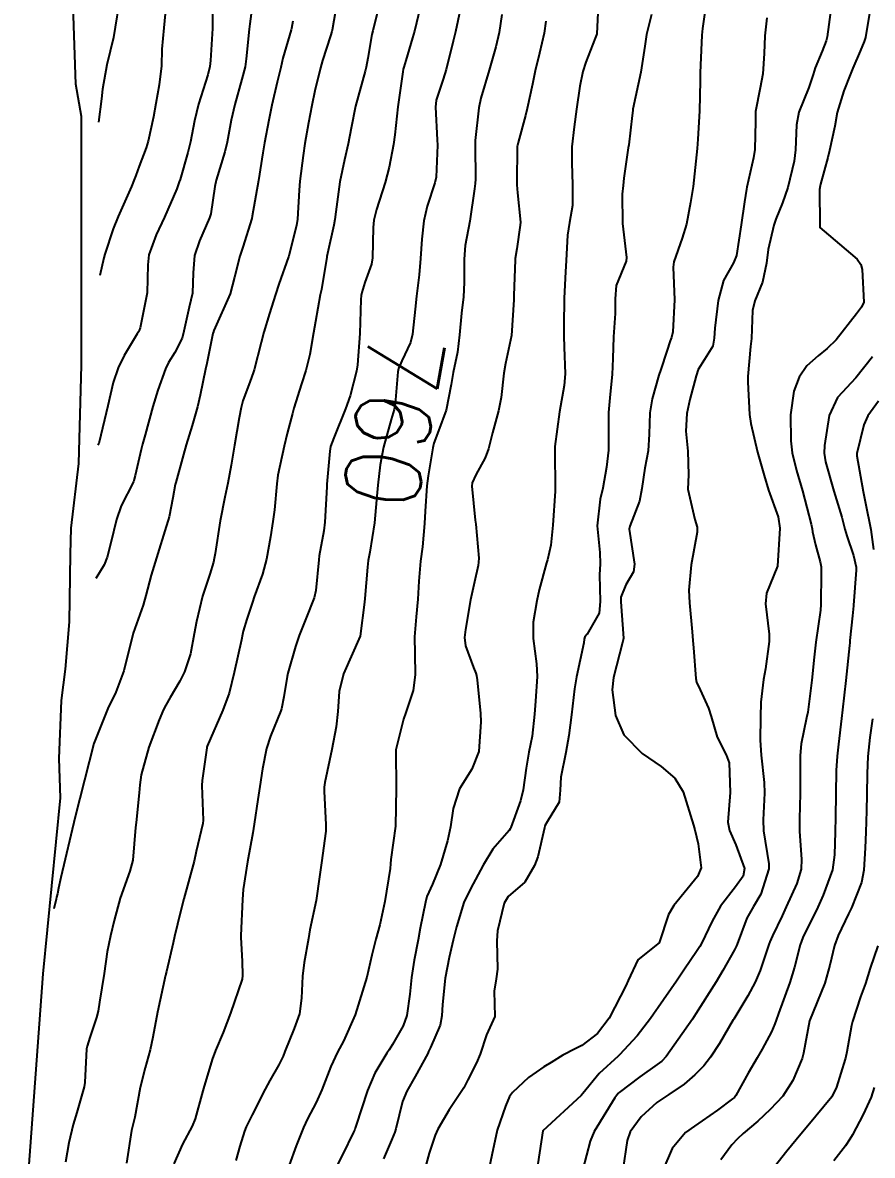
# Model space of a CAD drawing. Header units: metres. Extents: x 318500 to 325275, y 7408834 to 7428799.
# Drawn here: x 319720.7 to 319765.6, y 7411443 to 7411502.9 of the extents above; entities that cross this region are included whole.
import ezdxf
from ezdxf.enums import TextEntityAlignment as Align

# ---------------------------------------------------------------- set-up
doc = ezdxf.new("R2010")
doc.units = ezdxf.units.M
doc.header["$MEASUREMENT"] = 0
for name, color, linetype in [('Area', 45, 'Continuous'), ('Cotas', 45, 'Continuous'), ('Curvas de Nivel 1m', 11, 'Continuous'), ('Curvas de Nivel 5m', 15, 'Continuous')]:
    doc.layers.add(name, color=color, linetype=linetype)
doc.styles.add('Style-STANDARD', font='STANDARD.shx')

msp = doc.modelspace()

# ---------------------------------------------------------------- linework, layer by layer
at = {"layer": 'Area'}
msp.add_lwpolyline([(319720.744, 7411437.703), (319721.834, 7411452.593), (319722.753, 7411461.885), (319722.677, 7411463.971), (319722.79, 7411467.027), (319723.011, 7411468.694), (319723.213, 7411471.198), (319723.281, 7411474.767), (319723.316, 7411476.142), (319723.716, 7411479.561), (319723.85, 7411484.749), (319723.85, 7411497.896), (319723.562, 7411499.602), (319723.41, 7411503.726)], dxfattribs=at)
at = {"layer": 'Curvas de Nivel 1m', "flags": 128}
for points, elevation in [([(319730.764, 7411504.543), (319730.778, 7411502.778), (319730.772, 7411502.542), (319730.674, 7411500.854), (319730.644, 7411500.543), (319730.534, 7411500.102), (319730.036, 7411498.549), (319729.826, 7411497.672), (319729.618, 7411496.553), (319729.481, 7411495.995), (319729.06, 7411494.558), (319729.024, 7411494.434), (319728.895, 7411494.066), (319728.244, 7411492.57), (319727.8, 7411491.642), (319727.411, 7411490.582), (319727.364, 7411490.061), (319727.316, 7411488.583), (319726.948, 7411486.734), (319726.898, 7411486.589), (319726.867, 7411486.521), (319726.797, 7411486.413), (319726.109, 7411485.271), (319725.784, 7411484.605), (319725.533, 7411483.834), (319725.246, 7411482.612), (319724.784, 7411480.683), (319724.767, 7411480.619), (319724.755, 7411480.584), (319724.72, 7411480.52)], 766), ([(319737.383, 7411504.106), (319737.095, 7411502.459), (319737.081, 7411502.387), (319737.006, 7411502.161), (319736.591, 7411500.859), (319736.484, 7411500.465), (319736.193, 7411499.243), (319736.019, 7411498.469), (319735.851, 7411497.566), (319735.665, 7411496.473), (319735.561, 7411495.832), (319735.396, 7411494.475), (319735.363, 7411494.007), (319735.277, 7411492.476), (319735.222, 7411492.129), (319734.853, 7411490.665), (319734.811, 7411490.52), (319734.797, 7411490.481), (319734.289, 7411489.027), (319734.114, 7411488.491), (319733.794, 7411487.479), (319733.492, 7411486.5), (319733.345, 7411485.948), (319732.979, 7411484.507), (319732.929, 7411484.346), (319732.761, 7411483.906), (319732.385, 7411482.875), (319732.292, 7411482.517), (319732.191, 7411481.975), (319731.941, 7411480.522), (319731.757, 7411479.472), (319731.579, 7411478.527), (319731.428, 7411477.779), (319731.181, 7411476.532), (319730.915, 7411474.808), (319730.87, 7411474.537), (319730.824, 7411474.351), (319730.628, 7411473.71), (319730.34, 7411472.817), (319730.254, 7411472.544), (319729.927, 7411471.21), (319729.811, 7411470.548), (319729.611, 7411469.508), (319729.289, 7411468.553), (319729.049, 7411468.059), (319728.539, 7411467.187), (319728.307, 7411466.79), (319728.193, 7411466.565), (319727.957, 7411466.004), (319727.413, 7411464.576), (319727.006, 7411463.103), (319726.932, 7411462.583), (319726.895, 7411462.162), (319726.735, 7411460.586), (319726.716, 7411460.316), (319726.565, 7411458.588), (319726.414, 7411458.02), (319725.901, 7411456.597), (319725.582, 7411455.401), (319725.382, 7411454.605), (319725.211, 7411453.753), (319725.047, 7411452.609), (319724.807, 7411451.095), (319724.727, 7411450.614), (319724.653, 7411450.276), (319724.299, 7411449.232), (319724.146, 7411448.767), (319724.119, 7411448.622), (319724.039, 7411446.847), (319724.002, 7411446.623), (319723.605, 7411445.268), (319723.418, 7411444.628), (319723.188, 7411443.667), (319723.003, 7411442.632)], 763), ([(319725.824, 7411503.812), (319725.631, 7411502.611), (319725.545, 7411502.069), (319725.192, 7411500.617), (319724.967, 7411499.344), (319724.91, 7411498.833), (319724.75, 7411497.6)], 768), ([(319739.607, 7411503.845), (319739.249, 7411502.426), (319739.204, 7411502.23), (319738.988, 7411500.97), (319738.902, 7411500.51), (319738.884, 7411500.431), (319738.843, 7411500.297), (319738.34, 7411498.439), (319738.105, 7411497.28), (319737.95, 7411496.445), (319737.755, 7411495.61), (319737.51, 7411494.451), (319737.287, 7411492.857), (319737.234, 7411492.455), (319737.181, 7411492.15), (319736.853, 7411490.648), (319736.817, 7411490.493), (319736.813, 7411490.46), (319736.529, 7411488.758), (319736.475, 7411488.463), (319736.212, 7411487.06), (319736.107, 7411486.467), (319735.926, 7411485.325), (319735.71, 7411484.471), (319735.473, 7411483.759), (319735.084, 7411482.477), (319735.009, 7411482.205), (319734.727, 7411481.135), (319734.572, 7411480.482), (319734.233, 7411478.95), (319734.17, 7411478.488), (319734.053, 7411477.106), (319733.974, 7411476.49), (319733.849, 7411475.689), (319733.633, 7411474.495), (319733.411, 7411473.715), (319732.978, 7411472.504), (319732.884, 7411472.228), (319732.592, 7411471.34), (319732.402, 7411470.693), (319732.359, 7411470.513), (319732.304, 7411470.241), (319731.93, 7411468.519), (319731.653, 7411467.414), (319731.322, 7411466.528), (319730.501, 7411464.614), (319730.478, 7411464.562), (319730.472, 7411464.54), (319730.224, 7411462.801), (319730.211, 7411462.543), (319730.277, 7411460.717), (319730.259, 7411460.542), (319729.923, 7411459.05), (319729.807, 7411458.546), (319729.513, 7411457.444), (319729.265, 7411456.551), (319729.085, 7411455.858), (319728.773, 7411454.556), (319728.699, 7411454.223), (319728.342, 7411452.72), (319728.31, 7411452.591), (319728.305, 7411452.561), (319728.293, 7411452.514), (319727.877, 7411450.567), (319727.629, 7411449.241), (319727.49, 7411448.572), (319727.223, 7411447.628), (319726.948, 7411446.58), (319726.676, 7411445.016), (319726.57, 7411444.585), (319726.504, 7411444.318), (319726.233, 7411442.59)], 762), ([(319751.184, 7411504.122), (319751.087, 7411502.269), (319751.074, 7411502.204), (319751.007, 7411502.037), (319750.502, 7411500.762), (319750.35, 7411500.279), (319750.183, 7411499.493), (319750.007, 7411498.284), (319749.885, 7411497.346), (319749.771, 7411496.287), (319749.763, 7411495.442), (319749.811, 7411494.286), (319749.794, 7411493.192), (319749.644, 7411492.289), (319749.533, 7411491.627), (319749.462, 7411490.291), (319749.44, 7411489.692), (319749.363, 7411488.292), (319749.338, 7411486.825), (319749.345, 7411486.292), (319749.369, 7411485.714), (319749.42, 7411484.29), (319749.365, 7411483.687), (319749.116, 7411482.294), (319748.875, 7411480.451), (319748.867, 7411480.298), (319748.867, 7411480.149), (319748.889, 7411478.297), (319748.88, 7411478.104), (319748.757, 7411476.299), (319748.649, 7411475.249), (319748.483, 7411474.46), (319748.427, 7411474.302), (319748.044, 7411472.881), (319747.923, 7411472.307), (319747.72, 7411471.182), (319747.732, 7411470.308), (319747.905, 7411468.968), (319747.927, 7411468.306), (319747.842, 7411467.005), (319747.8, 7411466.307), (319747.664, 7411465.157), (319747.495, 7411464.31), (319747.348, 7411463.455), (319747.188, 7411462.313), (319747.048, 7411461.737), (319746.548, 7411460.319), (319746.517, 7411460.252), (319746.448, 7411460.16), (319745.592, 7411459.173), (319745.088, 7411458.34), (319744.407, 7411457.087), (319744.066, 7411456.355), (319743.668, 7411455.073), (319743.495, 7411454.363), (319743.278, 7411453.445), (319743.076, 7411452.369), (319742.927, 7411450.972), (319742.893, 7411450.371), (319742.813, 7411449.872), (319742.295, 7411448.694), (319742.193, 7411448.48), (319742.149, 7411448.381), (319741.489, 7411447.17), (319741.044, 7411446.392), (319740.811, 7411445.838), (319740.459, 7411444.398), (319740.409, 7411444.226), (319740.231, 7411443.803), (319739.809, 7411442.813)], 757), ([(319728.279, 7411503.313), (319728.198, 7411502.572), (319728.105, 7411501.461), (319728.078, 7411500.574), (319727.967, 7411499.572), (319727.789, 7411498.578), (319727.655, 7411497.874), (319727.376, 7411496.583), (319727.271, 7411496.239), (319726.91, 7411495.268), (319726.72, 7411494.775), (319726.652, 7411494.594), (319726.495, 7411494.195), (319725.789, 7411492.606), (319725.522, 7411491.958), (319725.085, 7411490.616), (319725.036, 7411490.428), (319724.83, 7411489.5)], 767), ([(319741.759, 7411503.663), (319741.445, 7411502.396), (319741.351, 7411502.05), (319740.987, 7411500.852), (319740.883, 7411500.5), (319740.859, 7411500.402), (319740.831, 7411500.255), (319740.58, 7411498.406), (319740.419, 7411496.927), (319740.347, 7411496.409), (319740.11, 7411495.214), (319739.897, 7411494.415), (319739.449, 7411492.985), (319739.303, 7411492.424), (319739.267, 7411492.031), (319739.229, 7411490.424), (319739.175, 7411490.095), (319738.831, 7411489.13), (319738.663, 7411488.592), (319738.628, 7411488.433), (319738.612, 7411488.227), (319738.567, 7411486.433), (319738.437, 7411484.773), (319738.382, 7411484.436), (319738.054, 7411483.137), (319737.813, 7411482.444), (319737.181, 7411480.91), (319737.021, 7411480.455), (319736.971, 7411480.201), (319736.827, 7411478.458), (319736.816, 7411478.33), (319736.716, 7411476.459), (319736.655, 7411476.003), (319736.42, 7411474.684), (319736.391, 7411474.462), (319736.239, 7411472.84), (319736.15, 7411472.465), (319735.717, 7411471.345), (319735.366, 7411470.472), (319735.155, 7411469.893), (319734.761, 7411468.478), (319734.729, 7411468.307), (319734.541, 7411467.234), (319734.423, 7411466.59), (319734.39, 7411466.482), (319733.846, 7411465.154), (319733.632, 7411464.493), (319733.415, 7411463.422), (319733.275, 7411462.498), (319733.169, 7411461.8), (319732.971, 7411460.502), (319732.901, 7411460.045), (319732.628, 7411458.507), (319732.405, 7411457.046), (319732.359, 7411456.511), (319732.272, 7411454.611), (319732.272, 7411454.511), (319732.351, 7411453.263), (319732.371, 7411452.51), (319732.338, 7411452.31), (319731.734, 7411450.519), (319731.34, 7411449.489), (319730.934, 7411448.53), (319730.759, 7411448.057), (319730.296, 7411446.539), (319730.259, 7411446.413), (319729.857, 7411444.931), (319729.7, 7411444.545), (319729.185, 7411443.591), (319728.732, 7411442.555)], 761), ([(319746.071, 7411503.288), (319745.919, 7411502.336), (319745.754, 7411501.584), (319745.403, 7411500.344), (319744.965, 7411498.86), (319744.855, 7411498.352), (319744.667, 7411496.621), (319744.663, 7411496.354), (319744.68, 7411494.577), (319744.657, 7411494.354), (319744.615, 7411494.072), (319744.375, 7411492.358), (319744.138, 7411491.084), (319744.072, 7411490.362), (319744.077, 7411489.116), (319744.04, 7411488.362), (319743.943, 7411487.494), (319743.836, 7411486.364), (319743.718, 7411485.434), (319743.499, 7411484.369), (319743.391, 7411483.74), (319743.119, 7411482.374), (319742.729, 7411481.281), (319742.48, 7411480.625), (319742.42, 7411480.383), (319742.173, 7411478.91), (319742.113, 7411478.386), (319742.015, 7411477.041), (319741.98, 7411476.387), (319741.874, 7411475.162), (319741.765, 7411474.389), (319741.678, 7411473.336), (319741.633, 7411472.39), (319741.533, 7411471.454), (319741.454, 7411470.391), (319741.464, 7411469.498), (319741.483, 7411468.391), (319741.376, 7411467.563), (319740.989, 7411466.395), (319740.872, 7411466.049), (319740.502, 7411464.56), (319740.472, 7411464.429), (319740.467, 7411464.4), (319740.467, 7411464.368), (319740.48, 7411462.4), (319740.45, 7411460.4), (319740.199, 7411458.627), (319740.181, 7411458.404), (319740.164, 7411458.15), (319739.885, 7411456.408), (319739.62, 7411455.173), (319739.41, 7411454.414), (319739.206, 7411453.569), (319738.929, 7411452.421), (319738.32, 7411450.43), (319737.702, 7411449.036), (319737.392, 7411448.443), (319737.029, 7411447.698), (319736.552, 7411446.456), (319736.253, 7411445.798), (319735.79, 7411444.919), (319735.586, 7411444.467), (319735.196, 7411443.5), (319734.821, 7411442.474)], 759), ([(319753.972, 7411503.285), (319753.714, 7411502.233), (319753.621, 7411501.613), (319753.411, 7411500.236), (319752.996, 7411498.275), (319752.992, 7411498.24), (319752.989, 7411498.21), (319752.955, 7411497.939), (319752.775, 7411496.399), (319752.75, 7411496.243), (319752.517, 7411494.634), (319752.476, 7411494.246), (319752.434, 7411493.786), (319752.45, 7411492.246), (319752.655, 7411490.441), (319752.633, 7411490.243), (319752.119, 7411488.962), (319752.061, 7411488.251), (319752.053, 7411487.492), (319751.974, 7411486.252), (319751.93, 7411485.106), (319751.903, 7411484.253), (319751.793, 7411483.216), (319751.703, 7411482.256), (319751.713, 7411481.238), (319751.708, 7411480.255), (319751.601, 7411479.362), (319751.403, 7411478.259), (319751.27, 7411477.672), (319751.11, 7411476.263), (319751.244, 7411474.859), (319751.264, 7411474.261), (319751.224, 7411473.668), (319751.268, 7411472.26), (319751.209, 7411471.653), (319750.584, 7411470.538), (319750.463, 7411470.391), (319750.421, 7411470.272), (319750.394, 7411470.089), (319750.02, 7411468.278), (319749.915, 7411467.644), (319749.755, 7411466.282), (319749.61, 7411465.187), (319749.454, 7411464.286), (319749.188, 7411462.991), (319749.144, 7411462.29), (319749.1, 7411461.661), (319748.455, 7411460.628), (319748.347, 7411460.406), (319748.32, 7411460.301), (319747.962, 7411458.77), (319747.801, 7411458.306), (319747.288, 7411457.435), (319746.403, 7411456.668), (319746.186, 7411456.323), (319745.843, 7411454.863), (319745.795, 7411454.329), (319745.842, 7411452.834), (319745.771, 7411452.329), (319745.67, 7411451.666), (319745.697, 7411450.329), (319745.266, 7411449.375), (319744.929, 7411448.34), (319744.736, 7411447.891), (319744.27, 7411446.992), (319744.051, 7411446.565), (319743.919, 7411446.355), (319743.282, 7411445.396), (319742.688, 7411444.373), (319742.546, 7411444.064), (319742.221, 7411443.116), (319742.063, 7411442.53)], 756), ([(319760.067, 7411503.107), (319759.967, 7411502.15), (319759.925, 7411501.222), (319759.863, 7411500.151), (319759.715, 7411499.411), (319759.481, 7411498.155), (319759.465, 7411497.642), (319759.443, 7411496.155), (319759.375, 7411495.704), (319759.024, 7411494.159), (319759.005, 7411494.053), (319758.892, 7411493.377), (319758.709, 7411492.163), (319758.476, 7411490.546), (319758.309, 7411490.168), (319757.779, 7411489.233), (319757.505, 7411488.18), (319757.328, 7411486.705), (319757.293, 7411486.183), (319757.211, 7411485.767), (319756.783, 7411485.06), (319756.447, 7411484.523), (319756.333, 7411484.197), (319756.005, 7411482.947), (319755.848, 7411482.203), (319755.795, 7411481.268), (319755.9, 7411480.202), (319755.936, 7411478.967), (319755.894, 7411478.202), (319756.27, 7411476.592), (319756.395, 7411476.194), (319756.387, 7411475.924), (319756.069, 7411474.199), (319755.958, 7411472.862), (319755.984, 7411472.199), (319756.12, 7411470.664), (319756.17, 7411470.196), (319756.205, 7411469.825), (319756.326, 7411468.194), (319756.364, 7411467.999), (319756.551, 7411467.597), (319756.987, 7411466.633), (319757.135, 7411466.181), (319757.441, 7411465.103), (319757.918, 7411464.169), (319758.074, 7411463.744), (319758.138, 7411462.165), (319758.01, 7411460.613), (319758.096, 7411460.165), (319758.439, 7411459.398), (319758.886, 7411458.155), (319758.828, 7411457.744), (319758.41, 7411457.196), (319757.622, 7411456.172), (319757.188, 7411455.378), (319756.615, 7411454.186), (319756.527, 7411454.028), (319756.364, 7411453.776), (319755.714, 7411452.835), (319755.291, 7411452.206), (319754.326, 7411450.805), (319754.084, 7411450.461), (319753.924, 7411450.224), (319753.226, 7411449.311), (319752.291, 7411448.31), (319752.255, 7411448.276), (319752.219, 7411448.241), (319751.207, 7411447.325), (319750.353, 7411446.269), (319750.259, 7411446.159), (319748.24, 7411444.3), (319747.974, 7411442.542)], 754), ([(319763.471, 7411503.666), (319763.262, 7411502.106), (319763.212, 7411501.902), (319762.999, 7411501.354), (319762.627, 7411500.474), (319762.518, 7411500.117), (319762.289, 7411499.436), (319761.77, 7411498.128), (319761.632, 7411497.448), (319761.587, 7411496.13), (319761.522, 7411495.53), (319761.179, 7411494.136), (319760.892, 7411493.329), (319760.549, 7411492.478), (319760.441, 7411492.144), (319760.141, 7411490.867), (319760.054, 7411490.148), (319759.851, 7411489.134), (319759.432, 7411488.154), (319759.32, 7411487.649), (319759.269, 7411486.155), (319759.205, 7411485.745), (319759.074, 7411484.157), (319759.074, 7411483.848), (319759.155, 7411482.156), (319759.219, 7411481.672), (319759.586, 7411480.151), (319759.926, 7411478.923), (319760.152, 7411478.145), (319760.669, 7411476.735), (319760.759, 7411476.139), (319760.64, 7411474.14), (319760.061, 7411472.703), (319759.996, 7411472.146), (319760.191, 7411470.539), (319760.201, 7411470.144), (319759.996, 7411468.715), (319759.901, 7411468.147), (319759.751, 7411466.939), (319759.733, 7411466.148), (319759.728, 7411464.931), (319759.78, 7411464.147), (319759.936, 7411462.695), (319759.952, 7411462.145), (319759.885, 7411460.72), (319759.891, 7411460.146), (319760.172, 7411458.394), (319760.17, 7411458.143), (319759.753, 7411456.8), (319759.367, 7411456.15), (319759.011, 7411455.533), (319758.505, 7411454.159), (319758.466, 7411454.061), (319758.366, 7411453.865), (319757.751, 7411452.767), (319757.392, 7411452.174), (319756.323, 7411450.468), (319756.141, 7411450.193), (319755.394, 7411449.114), (319754.747, 7411448.213), (319754.525, 7411447.977), (319754.284, 7411447.795), (319753.362, 7411447.141), (319752.261, 7411446.315), (319752.22, 7411446.281), (319752.19, 7411446.241), (319752.043, 7411446.029), (319750.955, 7411444.259), (319750.744, 7411443.75), (319750.345, 7411442.268)], 753), ([(319765.532, 7411503.575), (319765.281, 7411502.077), (319765.22, 7411501.864), (319764.999, 7411501.352), (319764.62, 7411500.45), (319764.477, 7411500.088), (319764.136, 7411499.257), (319763.785, 7411498.098), (319763.659, 7411497.39), (319763.389, 7411496.103), (319763.297, 7411495.732), (319762.903, 7411494.311), (319762.873, 7411494.138), (319762.865, 7411494.111), (319762.859, 7411494.07), (319762.866, 7411492.11), (319762.879, 7411492.029), (319763.329, 7411491.648), (319764.854, 7411490.355), (319765.041, 7411490.078), (319765.106, 7411489.817), (319765.203, 7411488.076), (319765.079, 7411487.816), (319764.814, 7411487.474), (319763.735, 7411486.096), (319763.268, 7411485.628), (319762.787, 7411485.239), (319762.187, 7411484.711), (319761.783, 7411484.125), (319761.501, 7411483.387), (319761.318, 7411482.131), (319761.345, 7411480.75), (319761.415, 7411480.13), (319761.639, 7411479.194), (319761.955, 7411478.121), (319762.417, 7411476.36), (319762.462, 7411476.113), (319762.486, 7411475.94), (319762.652, 7411475.26), (319762.891, 7411474.355), (319762.938, 7411474.106), (319762.949, 7411473.791), (319762.925, 7411472.105), (319762.901, 7411471.81), (319762.66, 7411470.109), (319762.572, 7411469.324), (319762.452, 7411468.112), (319762.234, 7411466.415), (319762.176, 7411466.115), (319761.887, 7411464.742), (319761.827, 7411464.12), (319761.838, 7411463.464), (319761.832, 7411462.12), (319761.793, 7411460.787), (319761.798, 7411460.12), (319761.899, 7411458.647), (319761.884, 7411458.118), (319761.653, 7411457.362), (319761.103, 7411456.129), (319760.876, 7411455.649), (319760.377, 7411454.595), (319760.229, 7411454.285), (319760.174, 7411454.142), (319759.724, 7411452.772), (319759.454, 7411452.149), (319759.061, 7411451.424), (319758.32, 7411450.194), (319758.299, 7411450.16), (319757.566, 7411448.906), (319757.092, 7411448.178), (319756.738, 7411447.728), (319756.276, 7411447.259), (319755.703, 7411446.764), (319754.897, 7411446.21), (319754.256, 7411445.782), (319753.438, 7411445.039), (319752.846, 7411444.234), (319752.69, 7411443.779), (319752.467, 7411442.237)], 752), ([(319735.017, 7411502.924), (319734.951, 7411502.541), (319734.937, 7411502.481), (319734.498, 7411500.976), (319734.382, 7411500.489), (319734.195, 7411499.714), (319733.908, 7411498.496), (319733.752, 7411497.694), (319733.53, 7411496.501), (319733.445, 7411495.98), (319733.216, 7411494.505), (319732.881, 7411492.63), (319732.85, 7411492.51), (319732.381, 7411490.993), (319732.218, 7411490.519), (319731.948, 7411489.408), (319731.715, 7411488.527), (319730.852, 7411486.591), (319730.827, 7411486.54), (319730.822, 7411486.517), (319730.798, 7411486.421), (319730.477, 7411484.84), (319730.41, 7411484.544), (319730.127, 7411483.169), (319729.984, 7411482.548), (319729.708, 7411481.572), (319729.391, 7411480.553), (319729.238, 7411480.029), (319728.833, 7411478.559), (319728.805, 7411478.442), (319728.678, 7411477.749), (319728.49, 7411476.735), (319728.439, 7411476.563), (319728.324, 7411476.232), (319727.826, 7411474.572), (319727.544, 7411473.658), (319727.25, 7411472.58), (319727.114, 7411472.071), (319726.58, 7411470.59), (319726.084, 7411468.597), (319725.666, 7411467.48), (319725.246, 7411466.609), (319724.502, 7411464.768), (319723.517, 7411460.886), (319722.759, 7411457.672), (319722.646, 7411457.117), (319722.585, 7411456.822), (319722.539, 7411456.639), (319722.51, 7411456.527), (319722.39, 7411456.02)], 764), ([(319748.396, 7411502.929), (319748.299, 7411502.307), (319748.056, 7411501.247), (319747.838, 7411500.311), (319747.68, 7411499.606), (319747.399, 7411498.316), (319747.317, 7411497.954), (319746.933, 7411496.517), (319746.893, 7411496.358), (319746.887, 7411496.321), (319746.858, 7411494.363), (319746.856, 7411494.321), (319746.858, 7411494.279), (319746.895, 7411493.862), (319747.048, 7411492.318), (319747.045, 7411492.151), (319746.859, 7411490.91), (319746.778, 7411490.395), (319746.769, 7411490.321), (319746.708, 7411488.435), (319746.706, 7411488.322), (319746.706, 7411488.209), (319746.584, 7411486.323), (319746.267, 7411484.839), (319746.172, 7411484.329), (319746.028, 7411483.054), (319745.89, 7411482.333), (319745.566, 7411481.175), (319745.357, 7411480.34), (319745.192, 7411479.864), (319744.699, 7411478.96), (319744.506, 7411478.539), (319744.484, 7411478.353), (319744.663, 7411476.556), (319744.688, 7411476.35), (319744.849, 7411474.554), (319744.84, 7411474.347), (319744.809, 7411474.176), (319744.624, 7411473.303), (319744.447, 7411472.518), (319744.414, 7411472.353), (319744.149, 7411470.794), (319744.1, 7411470.357), (319744.147, 7411469.928), (319744.564, 7411468.777), (319744.69, 7411468.477), (319744.729, 7411468.347), (319744.771, 7411468.133), (319744.94, 7411466.344), (319744.957, 7411465.91), (319744.852, 7411464.345), (319744.491, 7411463.412), (319743.836, 7411462.36), (319743.503, 7411461.326), (319743.362, 7411460.366), (319743.191, 7411459.617), (319742.824, 7411458.374), (319742.409, 7411457.325), (319742.111, 7411456.675), (319742.028, 7411456.384), (319741.758, 7411455.008), (319741.638, 7411454.387), (319741.428, 7411453.315), (319741.295, 7411452.39), (319741.207, 7411451.515), (319741.045, 7411450.393), (319740.859, 7411449.848), (319740.297, 7411448.864), (319740.113, 7411448.582), (319739.992, 7411448.404), (319739.354, 7411447.334), (319738.964, 7411446.419), (319738.361, 7411444.548), (319738.322, 7411444.429), (319738.302, 7411444.366), (319738.237, 7411444.222), (319737.64, 7411443.018), (319737.35, 7411442.443)], 758), ([(319765.66, 7411485.198), (319764.77, 7411484.08), (319763.808, 7411483.04), (319763.371, 7411482.101), (319763.128, 7411480.508), (319763.108, 7411480.104), (319763.177, 7411479.639), (319763.622, 7411478.096), (319764.031, 7411476.728), (319764.203, 7411476.087), (319764.309, 7411475.738), (319764.646, 7411474.695), (319764.79, 7411474.079), (319764.8, 7411473.916), (319764.651, 7411472.08), (319764.651, 7411472.038), (319764.601, 7411471.509), (319764.467, 7411470.197), (319764.455, 7411470.082), (319764.44, 7411469.943), (319764.248, 7411468.085), (319764.078, 7411466.546), (319764.023, 7411466.088), (319763.865, 7411464.734), (319763.792, 7411464.091), (319763.743, 7411463.341), (319763.717, 7411462.091), (319763.693, 7411460.86), (319763.676, 7411460.092), (319763.648, 7411458.876), (319763.537, 7411458.093), (319763.056, 7411456.75), (319762.765, 7411456.105), (319762.649, 7411455.854), (319762.388, 7411455.343), (319761.983, 7411454.508), (319761.837, 7411454.118), (319761.532, 7411452.943), (319761.289, 7411452.126), (319760.686, 7411450.497), (319760.563, 7411450.136), (319760.501, 7411449.953), (319760.311, 7411449.524), (319759.831, 7411448.61), (319759.56, 7411448.147), (319759.09, 7411447.34), (319758.434, 7411446.158), (319758.357, 7411446.062), (319758.258, 7411445.983), (319757.464, 7411445.383), (319756.243, 7411444.536), (319755.774, 7411444.197), (319755.067, 7411443.368), (319754.571, 7411442.215)], 751), ([(319765.947, 7411454.064), (319765.539, 7411452.881), (319765.284, 7411452.071), (319765.026, 7411451.38), (319764.598, 7411450.077), (319764.544, 7411449.851), (319764.296, 7411448.463), (319764.233, 7411448.139), (319764.217, 7411448.081), (319763.76, 7411446.595), (319763.499, 7411446.091), (319762.244, 7411444.551), (319761.861, 7411444.116), (319761.131, 7411443.222), (319760.277, 7411442.139)], 749), ([(319765.751, 7411446.582), (319765.58, 7411446.067), (319765.164, 7411445.158), (319764.595, 7411444.076), (319764.467, 7411443.847), (319764.231, 7411443.5), (319763.606, 7411442.702)], 748)]:
    msp.add_lwpolyline(points, dxfattribs=dict(at, elevation=elevation))
at = {"layer": 'Curvas de Nivel 5m', "flags": 128}
for points, elevation in [([(319732.987, 7411504.511), (319732.742, 7411502.786), (319732.711, 7411502.514), (319732.563, 7411500.939), (319732.499, 7411500.517), (319732.327, 7411499.873), (319731.955, 7411498.525), (319731.77, 7411497.706), (319731.552, 7411496.531), (319731.434, 7411496.02), (319730.973, 7411494.539), (319730.897, 7411494.191), (319730.681, 7411492.743), (319730.625, 7411492.543), (319730.09, 7411491.319), (319729.823, 7411490.55), (319729.756, 7411489.631), (319729.718, 7411488.551), (319729.55, 7411487.816), (319729.271, 7411486.555), (319729.17, 7411486.181), (319728.783, 7411485.416), (319728.452, 7411484.888), (319728.292, 7411484.567), (319727.89, 7411483.435), (319727.63, 7411482.577), (319727.212, 7411481.07), (319727.076, 7411480.585), (319727.005, 7411480.297), (319726.695, 7411478.923), (319726.627, 7411478.655), (319726.598, 7411478.591), (319725.954, 7411477.317), (319725.708, 7411476.604), (319725.397, 7411475.359), (319725.205, 7411474.612), (319725.052, 7411474.195), (319724.62, 7411473.48)], 765), ([(319756.909, 7411504.192), (319756.668, 7411502.542), (319756.631, 7411502.196), (319756.569, 7411500.614), (319756.558, 7411500.196), (319756.55, 7411499.771), (319756.522, 7411498.197), (319756.433, 7411496.702), (319756.385, 7411496.198), (319756.25, 7411494.859), (319756.175, 7411494.201), (319756.041, 7411493.352), (319755.827, 7411492.206), (319755.606, 7411491.471), (319755.149, 7411490.216), (319755.124, 7411489.938), (319755.198, 7411488.214), (319755.105, 7411486.517), (319755.027, 7411486.217), (319754.968, 7411486.047), (319754.789, 7411485.499), (319754.468, 7411484.53), (319754.373, 7411484.224), (319754.004, 7411482.974), (319753.883, 7411482.229), (319753.855, 7411481.103), (319753.795, 7411480.229), (319753.624, 7411479.313), (319753.461, 7411478.232), (319753.348, 7411477.565), (319752.824, 7411476.238), (319752.805, 7411476.093), (319753.079, 7411474.236), (319753.031, 7411473.839), (319752.624, 7411473.143), (319752.365, 7411472.492), (319752.352, 7411472.244), (319752.497, 7411470.326), (319752.487, 7411470.241), (319752.442, 7411470.105), (319751.974, 7411468.249), (319751.895, 7411467.594), (319752.071, 7411466.247), (319752.515, 7411465.228), (319753.493, 7411464.23), (319754.493, 7411463.549), (319755.205, 7411462.927), (319755.654, 7411462.202), (319756.201, 7411460.446), (319756.262, 7411460.193), (319756.439, 7411459.465), (319756.595, 7411458.187), (319756.415, 7411457.733), (319755.156, 7411456.209), (319754.874, 7411455.731), (319754.388, 7411454.22), (319753.255, 7411453.333), (319752.747, 7411452.236), (319752.622, 7411451.953), (319752.332, 7411451.409), (319751.74, 7411450.249), (319751.129, 7411449.437), (319750.298, 7411448.796), (319749.95, 7411448.62), (319749.299, 7411448.285), (319748.674, 7411447.904), (319748.281, 7411447.669), (319747.474, 7411447.105), (319746.632, 7411446.316), (319746.476, 7411446.1), (319746.253, 7411445.604), (319745.826, 7411444.326), (319745.543, 7411443.008), (319745.403, 7411442.332)], 755), ([(319743.861, 7411503.534), (319743.619, 7411502.371), (319743.502, 7411501.873), (319743.13, 7411500.378), (319742.975, 7411499.871), (319742.597, 7411498.75), (319742.556, 7411498.384), (319742.659, 7411496.658), (319742.664, 7411496.383), (319742.59, 7411494.697), (319742.529, 7411494.384), (319742.114, 7411493.162), (319741.943, 7411492.389), (319741.843, 7411491.413), (319741.77, 7411490.391), (319741.696, 7411489.533), (319741.566, 7411488.393), (319741.491, 7411487.716), (319741.35, 7411486.395), (319741.236, 7411485.953), (319740.779, 7411484.976), (319740.599, 7411484.576), (319740.564, 7411484.403), (319740.439, 7411482.71), (319740.379, 7411482.405), (319740.218, 7411481.891), (319739.807, 7411480.414), (319739.635, 7411479.487), (319739.508, 7411478.418), (319739.451, 7411477.645), (319739.346, 7411476.42), (319739.088, 7411474.867), (319739.009, 7411474.424), (319738.974, 7411474.085), (319738.828, 7411472.427), (319738.807, 7411472.227), (319738.58, 7411470.43), (319737.694, 7411468.443), (319737.476, 7411467.516), (319737.398, 7411466.447), (319737.315, 7411465.651), (319737.088, 7411464.451), (319736.721, 7411462.695), (319736.687, 7411462.457), (319736.685, 7411462.249), (319736.773, 7411460.455), (319736.768, 7411460.133), (319736.533, 7411458.458), (319736.411, 7411457.593), (319736.273, 7411456.59), (319736.25, 7411456.461), (319735.925, 7411454.916), (319735.852, 7411454.465), (319735.626, 7411453.192), (319735.531, 7411452.468), (319735.487, 7411451.31), (319735.367, 7411450.47), (319735.086, 7411449.695), (319734.607, 7411448.477), (319734.517, 7411448.247), (319734.279, 7411447.778), (319733.804, 7411446.95), (319733.569, 7411446.49), (319732.881, 7411445.136), (319732.56, 7411444.505), (319732.465, 7411444.278), (319732.225, 7411443.482), (319732.007, 7411442.719)], 760), ([(319765.967, 7411482.853), (319765.41, 7411482.073), (319765.204, 7411481.607), (319764.828, 7411480.079), (319764.828, 7411479.969), (319765.155, 7411478.075), (319765.286, 7411477.469), (319765.564, 7411476.071), (319765.714, 7411475.005)], 750), ([(319765.65, 7411466.069), (319765.514, 7411465.071), (319765.413, 7411464.071), (319765.381, 7411463.181), (319765.356, 7411462.071), (319765.339, 7411461.2), (319765.301, 7411460.071), (319765.261, 7411459.249), (319765.194, 7411458.072), (319765.076, 7411457.411), (319764.549, 7411456.079), (319764.502, 7411455.976), (319764.395, 7411455.766), (319763.843, 7411454.623), (319763.643, 7411454.091), (319763.402, 7411453.046), (319763.132, 7411452.098), (319762.32, 7411450.11), (319762.014, 7411448.395), (319761.941, 7411448.115), (319761.449, 7411446.945), (319760.913, 7411446.13), (319760.253, 7411445.423), (319759.59, 7411444.803), (319758.826, 7411444.154), (319758.522, 7411443.871), (319758.231, 7411443.548), (319757.635, 7411442.753)], 750)]:
    msp.add_lwpolyline(points, dxfattribs=dict(at, elevation=elevation))

# ---------------------------------------------------------------- texts
at = {"layer": 'Cotas', "style": 'Style-STANDARD'}
msp.add_text('760', height=4, rotation=260.07876, dxfattribs=at).set_placement((319740.339, 7411481.854, 760), align=Align.MIDDLE_CENTER)

doc.saveas('drawing.dxf')
